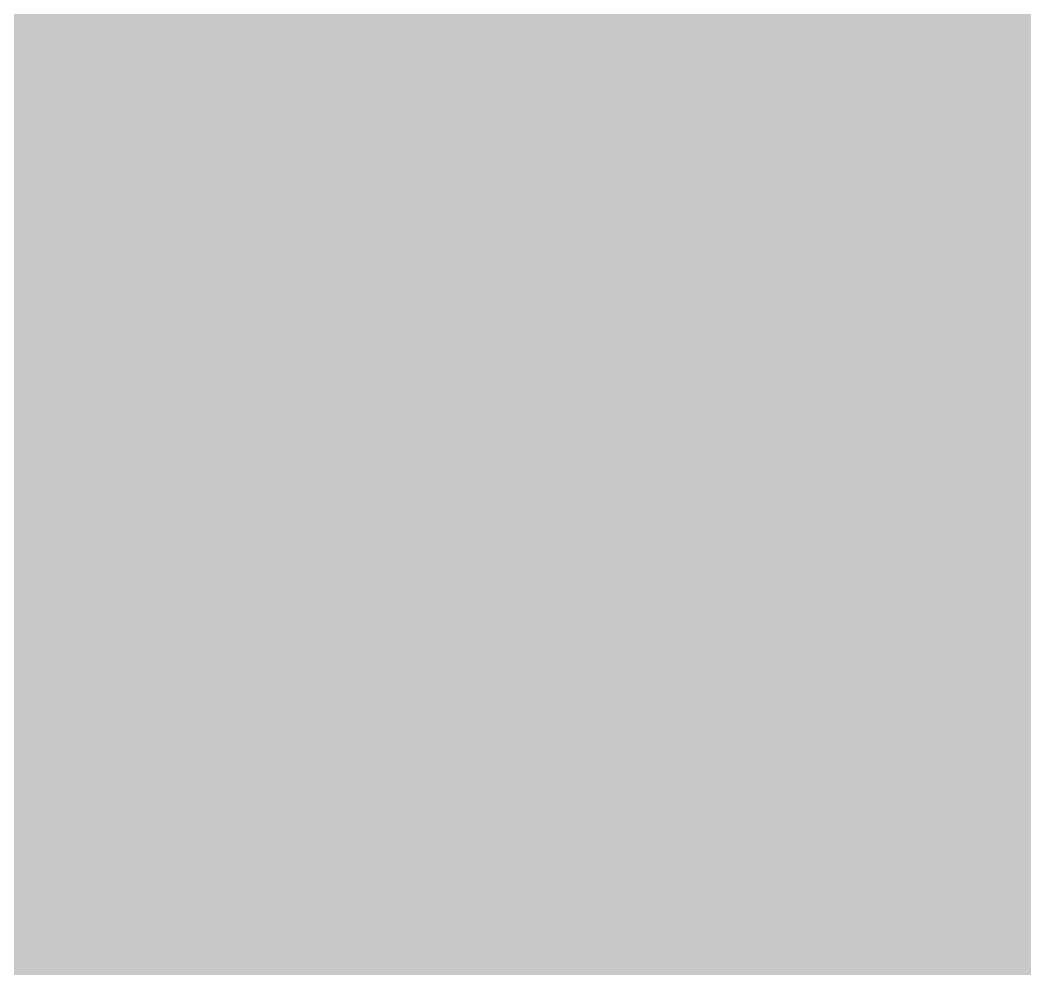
# Model space of a CAD drawing. Header units: metres. Extents: x 320712 to 330859, y 7395954 to 7410037.
# Drawn here: x 324642.513 to 324643.075, y 7398349.786 to 7398350.316 of the extents above; entities that cross this region are included whole.
import ezdxf

# ---------------------------------------------------------------- set-up
doc = ezdxf.new("R2010")
doc.units = ezdxf.units.M
doc.layers.add('F-HATCH-CPTM', color=51, linetype='Continuous')
doc.layers.add('F-HATCH-MRS', color=91, linetype='Continuous')

msp = doc.modelspace()

# ---------------------------------------------------------------- hatches: boundary and pattern name
at = {"layer": 'F-HATCH-CPTM', "transparency": 33554559}
h = msp.add_hatch(color=256, dxfattribs=at)
h.dxf.hatch_style = 1
edge = h.paths.add_edge_path()
edge.add_arc((325029.74458, 7398918.11064), 591.9657, 196.16498287, 199.02734722)
edge.add_arc((325432.46994, 7398996.93918), 1000, 195.77264655, 197.02294962)
edge.add_line((324476.28237, 7398704.18445), (324484.7224, 7398676.61786))
edge.add_line((324484.7224, 7398676.61786), (324491.28005, 7398656.23129))
edge.add_line((324491.28005, 7398656.23129), (324495.25459, 7398644.12653))
edge.add_line((324495.25459, 7398644.12653), (324500.1953, 7398630.21898))
edge.add_line((324500.1953, 7398630.21898), (324510.33984, 7398604.05538))
edge.add_line((324510.33984, 7398604.05538), (324526.57472, 7398564.97792))
edge.add_line((324526.57472, 7398564.97792), (324533.87738, 7398549.35637))
edge.add_line((324533.87738, 7398549.35637), (324545.67581, 7398525.03999))
edge.add_line((324545.67581, 7398525.03999), (324560.74354, 7398495.97533))
edge.add_line((324560.74354, 7398495.97533), (324566.81926, 7398484.31136))
edge.add_line((324566.81926, 7398484.31136), (324577.71212, 7398465.55967))
edge.add_line((324577.71212, 7398465.55967), (324585.76076, 7398452.26563))
edge.add_line((324585.76076, 7398452.26563), (324593.64394, 7398439.13825))
edge.add_line((324593.64394, 7398439.13825), (324603.61233, 7398423.37859))
edge.add_line((324603.61233, 7398423.37859), (324613.65127, 7398407.85757))
edge.add_line((324613.65127, 7398407.85757), (324619.76912, 7398398.7864))
edge.add_line((324619.76912, 7398398.7864), (324636.73159, 7398374.72142))
edge.add_line((324636.73159, 7398374.72142), (324649.36986, 7398357.49806))
edge.add_line((324649.36986, 7398357.49806), (324672.9267, 7398325.77952))
edge.add_line((324672.9267, 7398325.77952), (324667.17106, 7398319.56585))
edge.add_line((324667.17106, 7398319.56585), (324642.25422, 7398349.94132))
edge.add_line((324642.25422, 7398349.94132), (324629.61782, 7398366.16725))
edge.add_line((324629.61782, 7398366.16725), (324615.20692, 7398386.08838))
edge.add_line((324615.20692, 7398386.08838), (324604.50839, 7398401.09373))
edge.add_line((324604.50839, 7398401.09373), (324595.96249, 7398414.1972))
edge.add_line((324595.96249, 7398414.1972), (324585.19339, 7398431.20942))
edge.add_line((324585.19339, 7398431.20942), (324571.40199, 7398454.13694))
edge.add_line((324571.40199, 7398454.13694), (324554.95958, 7398483.18183))
edge.add_line((324554.95958, 7398483.18183), (324544.21836, 7398504.41484))
edge.add_line((324544.21836, 7398504.41484), (324530.98755, 7398531.60295))
edge.add_line((324530.98755, 7398531.60295), (324517.8672, 7398560.61619))
edge.add_line((324517.8672, 7398560.61619), (324508.79106, 7398583.15324))
edge.add_line((324508.79106, 7398583.15324), (324499.96833, 7398604.81636))
edge.add_line((324499.96833, 7398604.81636), (324493.1414, 7398623.54031))
edge.add_line((324493.1414, 7398623.54031), (324484.6151, 7398648.59715))
edge.add_line((324484.6151, 7398648.59715), (324477.99195, 7398671.36429))
edge.add_line((324477.99195, 7398671.36429), (324470.63841, 7398692.06066))
edge.add_line((324470.63841, 7398692.06066), (324463.47751, 7398712.21481))
edge.add_line((324463.47751, 7398712.21481), (324453.45978, 7398740.40947))
edge.add_line((324453.45978, 7398740.40947), (324445.534, 7398762.7164))
edge.add_line((324445.534, 7398762.7164), (324429.453, 7398816.34032))
edge.add_line((324429.453, 7398816.34032), (324421.75094, 7398842.29317))
edge.add_line((324421.75094, 7398842.29317), (324416.68495, 7398858.74138))
edge.add_line((324416.68495, 7398858.74138), (324415.42499, 7398862.49321))
edge.add_line((324415.42499, 7398862.49321), (324414.33385, 7398865.74234))
edge.add_line((324414.33385, 7398865.74234), (324410.37375, 7398879.17545))
edge.add_line((324410.37375, 7398879.17545), (324406.62397, 7398891.11288))
edge.add_line((324406.62397, 7398891.11288), (324404.79245, 7398897.26253))
edge.add_line((324404.79245, 7398897.26253), (324416.67745, 7398900.84757))
edge.add_line((324416.67745, 7398900.84757), (324461.18283, 7398753.30493))
at = {"layer": 'F-HATCH-MRS', "transparency": 33554559}
h = msp.add_hatch(color=256, dxfattribs=at)
h.dxf.hatch_style = 1
edge = h.paths.add_edge_path()
edge.add_arc((325029.74452, 7398918.11073), 591.96567, 199.02734847, 199.48193181)
edge.add_line((324471.67084, 7398720.68451), (324481.71649, 7398687.36465))
edge.add_line((324481.71649, 7398687.36465), (324482.10611, 7398686.07238))
edge.add_line((324482.10611, 7398686.07238), (324482.49577, 7398684.78018))
edge.add_line((324482.49577, 7398684.78018), (324482.88552, 7398683.48808))
edge.add_line((324482.88552, 7398683.48808), (324483.27542, 7398682.1961))
edge.add_line((324483.27542, 7398682.1961), (324483.66553, 7398680.90424))
edge.add_line((324483.66553, 7398680.90424), (324484.0559, 7398679.61252))
edge.add_line((324484.0559, 7398679.61252), (324484.44659, 7398678.32097))
edge.add_line((324484.44659, 7398678.32097), (324484.83766, 7398677.0296))
edge.add_line((324484.83766, 7398677.0296), (324485.22916, 7398675.73843))
edge.add_line((324485.22916, 7398675.73843), (324485.62115, 7398674.44747))
edge.add_line((324485.62115, 7398674.44747), (324486.01368, 7398673.15674))
edge.add_line((324486.01368, 7398673.15674), (324486.40681, 7398671.86626))
edge.add_line((324486.40681, 7398671.86626), (324486.8006, 7398670.57604))
edge.add_line((324486.8006, 7398670.57604), (324487.1951, 7398669.28611))
edge.add_line((324487.1951, 7398669.28611), (324487.59037, 7398667.99648))
edge.add_line((324487.59037, 7398667.99648), (324487.98646, 7398666.70717))
edge.add_line((324487.98646, 7398666.70717), (324488.38343, 7398665.4182))
edge.add_line((324488.38343, 7398665.4182), (324488.78134, 7398664.12958))
edge.add_line((324488.78134, 7398664.12958), (324489.18024, 7398662.84134))
edge.add_line((324489.18024, 7398662.84134), (324489.58019, 7398661.55349))
edge.add_line((324489.58019, 7398661.55349), (324489.95164, 7398660.36108))
edge.add_line((324489.95164, 7398660.36108), (324484.7224, 7398676.61786))
edge.add_line((324484.7224, 7398676.61786), (324476.28237, 7398704.18445))
edge.add_arc((325432.46994, 7398996.93918), 1000, 195.77264112, 197.02294962, ccw=False)
edge = h.paths.add_edge_path()
edge.add_arc((325021.70094, 7398760.64805), 531.29079, 202.4504201, 204.451095)
edge.add_line((324538.05902, 7398540.73808), (324533.87738, 7398549.35637))
edge.add_line((324533.87738, 7398549.35637), (324526.57472, 7398564.97792))
edge.add_line((324526.57472, 7398564.97792), (324510.33984, 7398604.05538))
edge.add_line((324510.33984, 7398604.05538), (324500.1953, 7398630.21898))
edge.add_line((324500.1953, 7398630.21898), (324495.25459, 7398644.12653))
edge.add_line((324495.25459, 7398644.12653), (324495.17121, 7398644.38047))
edge.add_line((324495.17121, 7398644.38047), (324500.01211, 7398631.09034))
edge.add_arc((324969.81651, 7398802.21551), 500, 200.0140357, 203.9901548)
edge.add_line((324513.00884, 7398598.92568), (324517.36507, 7398589.1369))
edge.add_line((324517.36507, 7398589.1369), (324524.30402, 7398573.9063))
edge.add_line((324524.30402, 7398573.9063), (324530.6765, 7398557.75669))
edge = h.paths.add_edge_path()
edge.add_arc((325409.29357, 7398958.10408), 966.27242, 208.70194537, 213.29594489)
edge.add_arc((325409.29516, 7398958.10541), 966.27448, 213.29595864, 219.30187288)
edge.add_arc((329734.87909, 7402285.98792), 6423.50808, 217.832894422, 218.032727989)
edge.add_line((324675.34544, 7398328.39075), (324672.9267, 7398325.77952))
edge.add_line((324672.9267, 7398325.77952), (324649.36986, 7398357.49806))
edge.add_line((324649.36986, 7398357.49806), (324636.73159, 7398374.72142))
edge.add_line((324636.73159, 7398374.72142), (324619.76912, 7398398.7864))
edge.add_line((324619.76912, 7398398.7864), (324613.65127, 7398407.85757))
edge.add_line((324613.65127, 7398407.85757), (324603.61233, 7398423.37859))
edge.add_line((324603.61233, 7398423.37859), (324593.64394, 7398439.13825))
edge.add_line((324593.64394, 7398439.13825), (324585.76076, 7398452.26563))
edge.add_line((324585.76076, 7398452.26563), (324577.71212, 7398465.55967))
edge.add_line((324577.71212, 7398465.55967), (324566.81926, 7398484.31136))
edge.add_line((324566.81926, 7398484.31136), (324561.74717, 7398494.04858))

doc.saveas('drawing.dxf')
